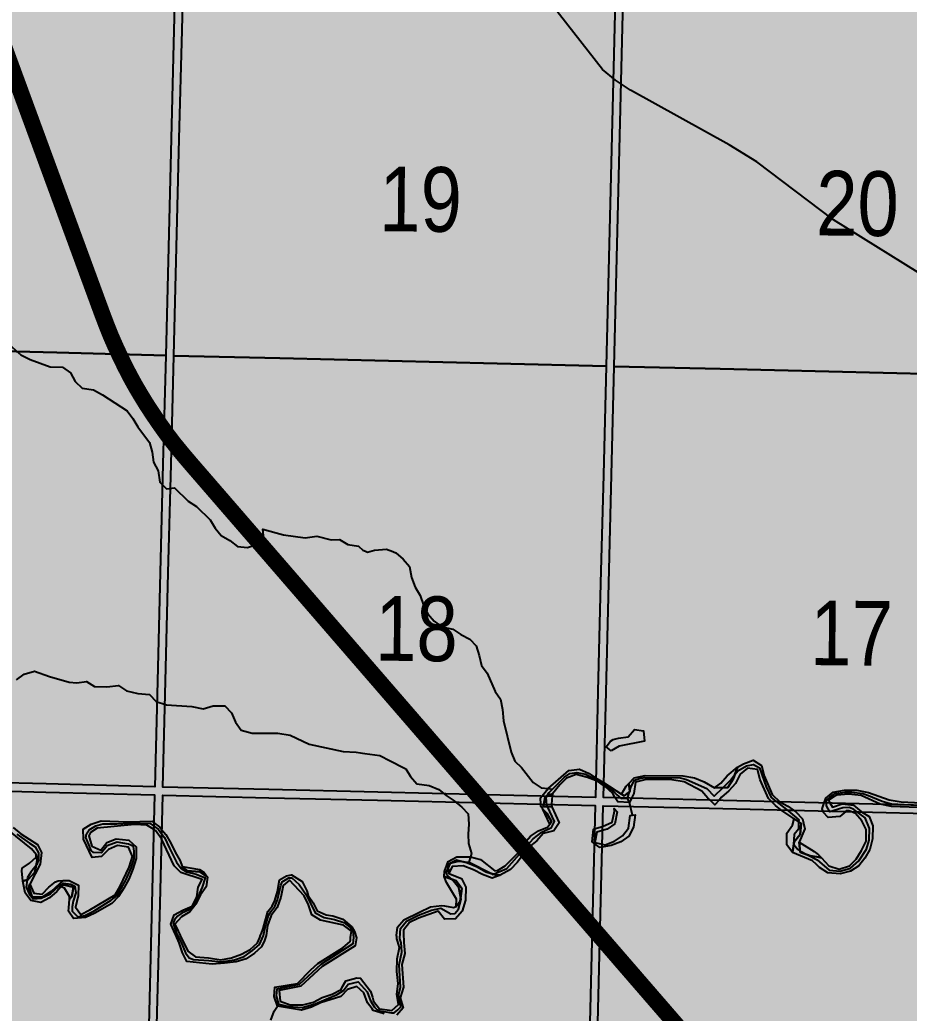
# Model space of a CAD drawing. Extents: x 406396 to 410344, y 6062839 to 6066265.
# Drawn here: x 409036.8 to 409146.5, y 6064013.3 to 6064135.7 of the extents above; entities that cross this region are included whole.
import ezdxf

# ---------------------------------------------------------------- set-up
doc = ezdxf.new("R2010")
doc.units = 0
doc.header["$LTSCALE"] = 5
doc.linetypes.add('DASHED2', pattern=[9.525, 6.35, -3.175])
for name, color, linetype in [('Quarters', 8, 'Continuous'), ('RoadSeg', 57, 'DASHED2'), ('ROUTE-MAP-HWY', 2, 'Continuous'), ('T-WATER', 160, 'Continuous')]:
    doc.layers.add(name, color=color, linetype=linetype)
doc.layers.add('ROUTE-MAP-BACKGROUND-H', color=7, linetype='Continuous', true_color=0xf0ebff)
doc.styles.add('120', font='ARIALN.TTF', dxfattribs={"height": 13})

msp = doc.modelspace()

# ---------------------------------------------------------------- hatches: boundary and pattern name
at = {"layer": 'ROUTE-MAP-BACKGROUND-H'}
h = msp.add_hatch(color=256, dxfattribs=at)
h.dxf.hatch_style = 1
h.paths.add_polyline_path([(410258.66, 6063255.58), (410260.58, 6063368.34), (410268.76, 6064233.9), (408843.43, 6064264.01), (408831.79, 6063292.96), (408823.13, 6062965.95), (408855.63, 6062965.09), (408869, 6062964.74), (410253.21, 6062935.45)])

# ---------------------------------------------------------------- linework, layer by layer
at = {"layer": 'Quarters'}
for points in [[(409054.8, 6064094.35), (409041.39, 6064094.71), (409027.99, 6064095.07), (409014.59, 6064095.42), (409001.52, 6064095.77), (409001.86, 6064109.15), (409002.2, 6064122.53), (409002.54, 6064135.91), (409002.89, 6064149.29), (409015.95, 6064148.94), (409029.35, 6064148.59), (409042.75, 6064148.23), (409056.15, 6064147.87), (409055.81, 6064134.49), (409055.47, 6064121.11), (409055.13, 6064107.73)], [(409109.09, 6064093.05), (409095.68, 6064093.37), (409082.28, 6064093.69), (409068.87, 6064094.01), (409055.8, 6064094.33), (409056.14, 6064107.71), (409056.47, 6064121.09), (409056.81, 6064134.47), (409057.15, 6064147.85), (409070.22, 6064147.53), (409083.62, 6064147.21), (409097.02, 6064146.89), (409110.42, 6064146.57), (409110.09, 6064133.19), (409109.75, 6064119.81), (409109.42, 6064106.43)], [(409163.38, 6064091.74), (409149.97, 6064092.06), (409136.57, 6064092.38), (409123.16, 6064092.71), (409110.09, 6064093.02), (409110.42, 6064106.4), (409110.76, 6064119.78), (409111.09, 6064133.16), (409111.42, 6064146.54), (409124.49, 6064146.23), (409137.89, 6064145.91), (409151.29, 6064145.58), (409164.69, 6064145.26), (409164.36, 6064131.88), (409164.03, 6064118.5), (409163.71, 6064105.12)], [(409054.8, 6064094.35), (409054.46, 6064080.97), (409054.12, 6064067.59), (409053.78, 6064054.21), (409053.45, 6064041.16), (409040.05, 6064041.52), (409026.64, 6064041.88), (409013.23, 6064042.24), (409000.16, 6064042.59), (409000.49, 6064055.63), (409000.84, 6064069.01), (409001.18, 6064082.39), (409001.52, 6064095.77), (409014.59, 6064095.42), (409027.99, 6064095.07), (409041.39, 6064094.71)], [(409109.09, 6064093.05), (409108.76, 6064079.66), (409108.42, 6064066.28), (409108.09, 6064052.9), (409107.77, 6064039.86), (409094.36, 6064040.18), (409080.95, 6064040.5), (409067.53, 6064040.83), (409054.46, 6064041.14), (409054.79, 6064054.19), (409055.12, 6064067.57), (409055.46, 6064080.95), (409055.8, 6064094.33), (409068.87, 6064094.01), (409082.28, 6064093.69), (409095.68, 6064093.37)], [(409163.38, 6064091.74), (409163.05, 6064078.36), (409162.72, 6064064.98), (409162.4, 6064051.6), (409162.08, 6064038.55), (409148.67, 6064038.87), (409135.26, 6064039.2), (409121.85, 6064039.52), (409108.77, 6064039.83), (409109.1, 6064052.88), (409109.43, 6064066.26), (409109.76, 6064079.64), (409110.09, 6064093.02), (409123.16, 6064092.71), (409136.57, 6064092.38), (409149.97, 6064092.06)], [(409052.08, 6063986.64), (409038.67, 6063987), (409025.26, 6063987.36), (409011.85, 6063987.71), (408998.77, 6063988.06), (408999.11, 6064001.44), (408999.45, 6064014.82), (408999.79, 6064028.2), (409000.14, 6064041.58), (409013.21, 6064041.23), (409026.62, 6064040.88), (409040.02, 6064040.52), (409053.43, 6064040.16), (409053.09, 6064026.78), (409052.76, 6064013.4), (409052.42, 6064000.02)], [(409106.41, 6063985.33), (409093, 6063985.66), (409079.58, 6063985.98), (409066.17, 6063986.3), (409053.08, 6063986.61), (409053.42, 6063999.99), (409053.76, 6064013.38), (409054.1, 6064026.76), (409054.43, 6064040.14), (409067.51, 6064039.82), (409080.92, 6064039.5), (409094.33, 6064039.18), (409107.74, 6064038.85), (409107.41, 6064025.47), (409107.08, 6064012.09), (409106.75, 6063998.71)], [(409160.74, 6063984.03), (409147.33, 6063984.35), (409133.91, 6063984.67), (409120.5, 6063984.99), (409107.42, 6063985.31), (409107.75, 6063998.69), (409108.08, 6064012.07), (409108.41, 6064025.45), (409108.75, 6064038.83), (409121.82, 6064038.52), (409135.23, 6064038.19), (409148.64, 6064037.87), (409162.05, 6064037.55), (409161.73, 6064024.17), (409161.4, 6064010.79), (409161.07, 6063997.41)]]:
    msp.add_lwpolyline(points, close=True, dxfattribs=at)
at = {"layer": 'RoadSeg'}
msp.add_lwpolyline([(409196.38, 6064080.02), (409195.95, 6064079.28), (409195.08, 6064079.08), (409193.39, 6064079.62), (409191.56, 6064080.62), (409183.37, 6064087.64), (409180.94, 6064089.23), (409178.51, 6064090.2), (409174.12, 6064091.23), (409168.56, 6064093.26), (409168.09, 6064093.59), (409166.6, 6064094.03), (409161.4, 6064096.16), (409159.18, 6064097.32), (409137.11, 6064111.1), (409127.69, 6064118.25), (409124.26, 6064120.35), (409112.12, 6064127.07), (409110.25, 6064128.31), (409108.66, 6064129.64), (409097.07, 6064144.45)], dxfattribs=at)
at = {"layer": 'ROUTE-MAP-HWY', "const_width": 2, "flags": 128}
msp.add_lwpolyline([(409142.83, 6063982.84), (409057.85, 6064081.06), (409056.83, 6064082.26), (409055.81, 6064083.51), (409054.91, 6064084.69), (409053.93, 6064086.07), (409053.15, 6064087.22), (409052.4, 6064088.37), (409051.66, 6064089.58), (409051.02, 6064090.67), (409050.36, 6064091.87), (409049.73, 6064093.11), (409049.16, 6064094.28), (409048.6, 6064095.48), (409048.07, 6064096.69), (409047.58, 6064097.9), (409047.01, 6064099.39), (409027.28, 6064153.12)], dxfattribs=at)
at = {"layer": 'T-WATER'}
for p, q in [((409101.94, 6064040.95), (409102.5, 6064040.88)), ((409111.97, 6064040.55), (409112.02, 6064040.7)), ((409111.73, 6064039.76), (409111.97, 6064040.55)), ((409111.98, 6064039.23), (409111.73, 6064039.76)), ((409112.34, 6064037.66), (409111.98, 6064039.23)), ((409132.99, 6064033.29), (409134, 6064032.75)), ((409092.36, 6064032.51), (409092.18, 6064031.86)), ((409089.62, 6064031.11), (409089.91, 6064031.75)), ((409091.32, 6064031.96), (409092.18, 6064031.86)), ((409068.59, 6064014.1), (409068.76, 6064014.35))]:
    msp.add_line(p, q, dxfattribs=at)
for points in [[(409035.17, 6064096.02), (409036.92, 6064094.42), (409038.08, 6064093.87), (409040.56, 6064092.97), (409042.06, 6064092.9), (409043.04, 6064092.21), (409043.64, 6064091.15), (409044.49, 6064090.33), (409045.9, 6064090.12), (409046.99, 6064089.52), (409050.06, 6064087.55), (409050.76, 6064086.59), (409051.36, 6064085.54), (409052.78, 6064083.63), (409053.14, 6064082.44), (409053.28, 6064081.21), (409053.87, 6064080.13), (409054.07, 6064078.74), (409054.89, 6064077.91), (409055.88, 6064078.03), (409057.55, 6064076.39), (409058.6, 6064075.75), (409060.28, 6064074.1), (409060.89, 6064073.08), (409061.64, 6064072.16), (409062.7, 6064071.55), (409063.64, 6064070.8), (409064.88, 6064070.67), (409066.08, 6064071.09), (409066.91, 6064071.77), (409066.79, 6064072.94), (409069.33, 6064072.26), (409071.98, 6064071.89), (409073.42, 6064072.06), (409075.18, 6064071.62), (409076.22, 6064071.65), (409077.26, 6064071.05), (409078.56, 6064070.83), (409079.1, 6064070.37), (409079.42, 6064070.23), (409079.69, 6064070.12), (409079.96, 6064070.19), (409080.54, 6064070.35), (409082, 6064070.48), (409082.33, 6064070.35), (409082.6, 6064070.25)], [(409082.6, 6064070.25), (409082.87, 6064070.15), (409083.18, 6064070.03), (409084.07, 6064069.25), (409084.84, 6064068.34), (409085.11, 6064066.99), (409085.56, 6064065.79), (409086.18, 6064064.74), (409086.6, 6064063.55), (409087.13, 6064062.49), (409087.91, 6064061.61), (409088.83, 6064060.88), (409090.19, 6064060.61), (409091.17, 6064059.95), (409092.29, 6064059.39), (409093.07, 6064058.55), (409093.45, 6064057.37), (409093.73, 6064056.11), (409094.44, 6064055.18), (409095.42, 6064052.93), (409096.07, 6064051.98), (409096.33, 6064050.69), (409096.43, 6064049.29), (409097.4, 6064045.44), (409097.85, 6064044.33), (409098.67, 6064043.53), (409100.1, 6064041.69), (409101.07, 6064041.04), (409101.94, 6064040.95)], [(409036.41, 6064054.36), (409037.36, 6064055.06), (409038.63, 6064055.42), (409040.49, 6064054.78), (409042.88, 6064054.06), (409043.85, 6064053.97), (409045.03, 6064054.17), (409046, 6064053.52), (409047.54, 6064053.48), (409048.97, 6064053.67), (409049.95, 6064053), (409051.36, 6064052.69), (409052.81, 6064052.55), (409053.63, 6064051.69), (409054.91, 6064051.26), (409058.01, 6064051.08), (409059.42, 6064050.79), (409060.65, 6064051.17), (409062.1, 6064051.17), (409062.9, 6064050.29), (409063.41, 6064049.15), (409064.09, 6064048.16), (409065.47, 6064047.8), (409068.64, 6064047.78), (409070.15, 6064047.54), (409072.5, 6064046.44), (409076.68, 6064045.54), (409078.26, 6064045.43), (409078.8, 6064045.35), (409079.07, 6064045.32), (409079.34, 6064045.28), (409081.2, 6064045.02), (409081.69, 6064044.77), (409081.96, 6064044.63)], [(409036.01, 6064036.14), (409036.94, 6064035.38), (409039, 6064034.05), (409039.49, 6064033.08), (409039.34, 6064031.64), (409038.04, 6064029.16), (409037.93, 6064028.82), (409038.32, 6064027.57), (409039.66, 6064027.59), (409040.66, 6064028.26), (409042.14, 6064029.6), (409042.91, 6064029.6), (409044.04, 6064029.03), (409044.01, 6064027.72), (409043.68, 6064026.33), (409044.34, 6064025.42), (409045.45, 6064025.99), (409048.57, 6064027.85), (409049.2, 6064028.9), (409050.28, 6064031.25), (409050.7, 6064032.56), (409050.22, 6064033.71), (409048.86, 6064033.94), (409047.73, 6064033.43), (409046.88, 6064032.59), (409045.73, 6064032.45), (409044.67, 6064034.69), (409044.64, 6064035.93), (409045.62, 6064036.57), (409046.85, 6064036.95), (409050.05, 6064036.86), (409053.11, 6064036.93), (409053.31, 6064036.77), (409054.06, 6064036.19), (409054.29, 6064035.91), (409054.81, 6064035.27), (409055.45, 6064034.22), (409055.97, 6064033.09), (409056.58, 6064032.03), (409056.83, 6064031.32), (409057.46, 6064030.79), (409059.02, 6064030.68), (409059.94, 6064030.02), (409059.77, 6064028.84), (409059.08, 6064027.84), (409058.52, 6064026.68), (409057.77, 6064025.74), (409056.73, 6064025.13), (409055.92, 6064024.24), (409056.34, 6064023.38), (409056.46, 6064023.11), (409056.46, 6064023.11), (409056.59, 6064022.84), (409057.52, 6064020.9), (409058.46, 6064020.19), (409060.09, 6064020.08), (409061.58, 6064019.82), (409062.93, 6064020.09), (409064.13, 6064020.52), (409065.2, 6064021.12), (409066.1, 6064021.91), (409066.39, 6064022.59), (409066.5, 6064022.85), (409066.5, 6064022.86), (409066.6, 6064023.13), (409066.8, 6064023.68), (409067.37, 6064025.79), (409067.94, 6064026.43), (409068.24, 6064027.14), (409068.6, 6064028.24), (409068.82, 6064029.68), (409069.69, 6064030.19), (409070.29, 6064030.3), (409071.64, 6064029.47), (409072.18, 6064028.34), (409072.37, 6064027.78), (409072.98, 6064026.84), (409073.46, 6064025.87), (409074.58, 6064025.39), (409075.42, 6064025.26), (409076.63, 6064024.83), (409077.75, 6064023.88), (409078.08, 6064023.32), (409078.32, 6064022.56), (409078.28, 6064022.29), (409078.17, 6064021.55), (409074.08, 6064019.02), (409071.47, 6064016.59), (409068.77, 6064016.04), (409068.9, 6064014.72), (409070.13, 6064014.29), (409071.7, 6064014.29), (409073.01, 6064014.62), (409074.1, 6064015.19), (409075.32, 6064015.61), (409076.42, 6064016.16), (409076.61, 6064016.55), (409077.02, 6064017.25), (409078.38, 6064017.61), (409078.82, 6064017.58), (409080.06, 6064015.96), (409080.28, 6064015.23), (409080.43, 6064014.72), (409081.15, 6064013.79), (409081.19, 6064013.78), (409082.67, 6064013.56), (409083.48, 6064014.33), (409083.28, 6064015.56), (409083.44, 6064016.91), (409083.31, 6064018.39), (409083.35, 6064019.95), (409083.62, 6064021.36), (409083.37, 6064022.17), (409083.29, 6064022.43), (409083.28, 6064022.7), (409083.27, 6064022.82), (409083.36, 6064023.86), (409084.15, 6064024.76), (409086.07, 6064025.72), (409087.46, 6064026.36), (409088.84, 6064026.52), (409089.18, 6064026.48), (409090.27, 6064026.3), (409090.6, 6064026.41), (409091.09, 6064027.07), (409091.29, 6064028.61), (409090.62, 6064029.59), (409089.11, 6064030.11), (409089.15, 6064030.71), (409089.61, 6064031.96), (409090.68, 6064032.54), (409092.36, 6064032.51), (409093.59, 6064032.2), (409095.37, 6064030.79), (409095.7, 6064030.85), (409096.67, 6064031.41), (409098.15, 6064032.94), (409098.99, 6064034.18), (409099.77, 6064035.06), (409100.77, 6064035.75), (409101.86, 6064036.2), (409102.15, 6064036.54), (409102.38, 6064036.88), (409101.79, 6064037.93), (409101.28, 6064038.41), (409101.06, 6064038.74), (409101.05, 6064039.04), (409101.02, 6064039.82), (409101.2, 6064040.04), (409101.94, 6064040.95), (409104.5, 6064043.17), (409105.83, 6064043.36), (409107, 6064042.82), (409107.79, 6064042.27), (409108.78, 6064041.7), (409111, 6064040.24), (409111.33, 6064040.04), (409112.03, 6064040.6), (409111.89, 6064041.59), (409112.57, 6064042.27), (409113.89, 6064042.57), (409118.54, 6064042.53), (409119.99, 6064042.29), (409121.2, 6064041.79), (409122.45, 6064041.04), (409124.09, 6064041.09), (409124.78, 6064042.11), (409125.31, 6064043.57), (409126.05, 6064043.99), (409127.24, 6064044.45), (409128.25, 6064043.81), (409128.59, 6064042.53), (409129.57, 6064040.23), (409130.53, 6064039.33), (409131.5, 6064038.78), (409132.19, 6064038.29), (409132.48, 6064038.08), (409133.31, 6064037.23), (409133.61, 6064035.98), (409132.91, 6064034.35), (409133, 6064033.12), (409134.25, 6064032.66), (409135.06, 6064032.52), (409135.63, 6064032.41), (409136.55, 6064031.42), (409137.83, 6064031.02), (409139.09, 6064031.42), (409139.93, 6064032.25), (409140.6, 6064033.31), (409141.15, 6064034.48), (409141.17, 6064035.89), (409140.62, 6064036.99), (409139.85, 6064037.88), (409139.25, 6064038.12), (409139.04, 6064038.2), (409138.71, 6064038.21), (409138.63, 6064038.13), (409137.91, 6064037.52), (409136.48, 6064037.38), (409135.87, 6064038.04), (409135.83, 6064038.2), (409135.75, 6064038.47), (409135.99, 6064039.2), (409136.17, 6064039.76), (409137.1, 6064040.52), (409138.47, 6064040.76), (409140.02, 6064040.77), (409141.44, 6064040.45), (409143.98, 6064039.57), (409145.48, 6064039.32), (409150.4, 6064039.08)], [(409081.96, 6064044.63), (409082.23, 6064044.49), (409084.42, 6064043.37), (409084.98, 6064042.42), (409085.76, 6064041.53), (409087.28, 6064041.33), (409088.47, 6064040.84), (409089.38, 6064040.08), (409090.38, 6064039.42), (409091.29, 6064038.67), (409092.1, 6064037.83), (409092.16, 6064036.54), (409092.07, 6064035.34), (409092.11, 6064034.17), (409092.5, 6064032.95), (409092.36, 6064032.51)], [(409147.51, 6064038.6), (409144.26, 6064038.72), (409142.89, 6064039.04), (409140.54, 6064040.09), (409138.99, 6064040.25), (409137.54, 6064040.15), (409137.21, 6064039.96), (409136.5, 6064039.5), (409136.69, 6064039.19), (409137, 6064038.65), (409138.19, 6064039.07), (409139.58, 6064038.9), (409140.6, 6064038.09), (409141.54, 6064037.49), (409141.99, 6064036.34), (409141.95, 6064034.76), (409141.62, 6064033.43), (409141, 6064032.35), (409140.25, 6064031.43), (409139.24, 6064030.78), (409137.97, 6064030.42), (409136.44, 6064030.57), (409135.42, 6064031.23), (409135.03, 6064031.58), (409134.53, 6064032.04), (409132.08, 6064033.08), (409132.27, 6064034.36), (409133.03, 6064035.28), (409133.15, 6064036.64), (409132.26, 6064037.22), (409130.63, 6064038.33), (409129.96, 6064038.88), (409129.47, 6064039.36), (409129.12, 6064039.71), (409128.1, 6064042.01), (409127.74, 6064043.29), (409126.52, 6064043.46), (409125.61, 6064042.71), (409125.04, 6064041.56), (409124.24, 6064040.65), (409123.33, 6064039.87), (409123.02, 6064039.51), (409122.51, 6064038.93), (409121.88, 6064039.54), (409121.65, 6064039.77), (409120.89, 6064040.61), (409118.7, 6064041.8), (409117.19, 6064042.02), (409114.02, 6064042.08), (409112.73, 6064041.75), (409112.51, 6064040.36), (409112.24, 6064039.77), (409111.98, 6064039.23), (409110.52, 6064039.31), (409110.23, 6064039.82), (409109.91, 6064040.36), (409109.04, 6064041.16), (409108.77, 6064041.34), (409108.02, 6064041.86), (409107.78, 6064041.95), (409106.79, 6064042.33), (409105.4, 6064042.69), (409104.23, 6064042.22), (409103.37, 6064041.41), (409102.49, 6064040.3), (409101.82, 6064040.02), (409101.59, 6064039.93), (409101.4, 6064039.03), (409101.34, 6064038.72), (409102.42, 6064038.71), (409103.31, 6064036.72), (409102.64, 6064035.72), (409101.33, 6064035.42), (409100.57, 6064034.49), (409099.62, 6064033.77), (409098.14, 6064031.85), (409097.32, 6064030.97), (409096.03, 6064030.28), (409095.59, 6064030.29), (409094.25, 6064030.66), (409093.2, 6064031.28), (409092.01, 6064031.79), (409090.64, 6064032.13), (409089.57, 6064031.58), (409089.69, 6064030.48), (409091.25, 6064029.86), (409091.8, 6064028.77), (409091.77, 6064027.2), (409091.33, 6064025.84), (409090.52, 6064024.88), (409089.16, 6064024.85), (409088.41, 6064025.82), (409085.96, 6064024.97), (409084.86, 6064024.42), (409084.12, 6064023.48), (409084.13, 6064022.68), (409084.14, 6064022.41), (409084.14, 6064022.15), (409084.14, 6064021.96), (409084.3, 6064020.59), (409083.91, 6064019.25), (409084.11, 6064016.44), (409083.7, 6064015.15), (409084.08, 6064013.89), (409083.3, 6064012.99)], [(409124.98, 6064042.68), (409125.33, 6064043.12), (409126.42, 6064043.76), (409127.27, 6064043.92), (409128.02, 6064043.49), (409128.82, 6064041.15), (409129.46, 6064039.84), (409131.56, 6064038.19), (409132.84, 6064037.08), (409132.83, 6064036.85)], [(409102.5, 6064040.88), (409103.98, 6064042.35), (409104.63, 6064042.82), (409105.49, 6064042.94), (409106.57, 6064042.72), (409108.21, 6064041.89), (409109.19, 6064041.24), (409110.19, 6064040.42), (409110.43, 6064040.19)], [(409112.02, 6064040.7), (409112.13, 6064041.07), (409112.37, 6064041.63), (409112.61, 6064042), (409113.22, 6064042.19), (409113.86, 6064042.32), (409118.23, 6064042.27), (409118.71, 6064042.13), (409119, 6064042.08), (409121.5, 6064040.96), (409122.43, 6064040.03), (409123.51, 6064041.08)], [(409123.51, 6064041.08), (409124.43, 6064041.97), (409124.98, 6064042.68)], [(409101.77, 6064040), (409102.09, 6064040.47), (409102.5, 6064040.88)], [(409101.88, 6064038.72), (409101.78, 6064038.92), (409101.69, 6064039.88), (409101.77, 6064040)], [(409110.43, 6064040.19), (409110.96, 6064039.71), (409111.73, 6064039.76)], [(409134, 6064032.75), (409135.13, 6064032.15), (409136.59, 6064030.9), (409137.97, 6064030.77), (409139.22, 6064031.14), (409140.26, 6064032.02), (409141.19, 6064033.46), (409141.54, 6064034.57), (409141.57, 6064036.04), (409141.03, 6064037.32), (409139.62, 6064038.35), (409139.09, 6064038.62), (409138.27, 6064038.57), (409136.67, 6064038.06), (409136.27, 6064038.81), (409136.25, 6064039.39), (409136.36, 6064039.62), (409136.73, 6064039.95), (409137.35, 6064040.35), (409138.57, 6064040.52), (409139.4, 6064040.52), (409140.73, 6064040.36), (409141.43, 6064040.09), (409143.15, 6064039.38), (409144.29, 6064039.08), (409148.21, 6064038.87)], [(409095.23, 6064030.39), (409096.85, 6064031.09), (409098.69, 6064033.17), (409100.09, 6064034.73), (409101.18, 6064035.59), (409102.37, 6064036.13), (409102.74, 6064036.88), (409101.88, 6064038.72)], [(409081.74, 6064013.17), (409081.18, 6064013.35), (409080.38, 6064013.59), (409080.24, 6064013.78), (409079.66, 6064014.54), (409079.21, 6064015.74), (409078.35, 6064016.55), (409077.21, 6064016.17), (409076.38, 6064015.31), (409073.89, 6064014.52), (409072.79, 6064013.99), (409071.53, 6064013.61), (409068.59, 6064014.1), (409068.16, 6064015.29), (409068.25, 6064016.45), (409071.03, 6064016.9), (409072.69, 6064018.6), (409073.57, 6064019.39), (409076.64, 6064021.31), (409077.55, 6064022.07), (409077.57, 6064022.31), (409077.6, 6064022.57), (409077.63, 6064022.85), (409077.69, 6064023.36), (409076.73, 6064024.1), (409073.89, 6064024.71), (409072.83, 6064025.37), (409072.41, 6064026.6), (409071.88, 6064027.73), (409070.06, 6064029.64), (409069.27, 6064028.98), (409068.98, 6064027.57), (409068.55, 6064026.29), (409067.82, 6064025.31), (409067.34, 6064024.08), (409067.22, 6064023.11), (409067.19, 6064022.84), (409067.19, 6064022.84), (409067.09, 6064022.57), (409066.96, 6064022.2), (409066.6, 6064021.44), (409065.73, 6064020.64), (409064.73, 6064019.96), (409063.48, 6064019.58), (409062.04, 6064019.4), (409060.53, 6064019.3), (409057.42, 6064019.61), (409056.88, 6064020.71), (409056.45, 6064021.92), (409056.04, 6064022.85), (409055.92, 6064023.12), (409055.92, 6064023.12), (409055.8, 6064023.39), (409055.44, 6064024.21), (409055.84, 6064025.36), (409056.89, 6064025.97), (409058.08, 6064026.44), (409058.64, 6064027.59), (409058.82, 6064028.77), (409059.28, 6064029.75), (409056.67, 6064030.59), (409055.84, 6064031.43), (409054.26, 6064034.73), (409053.56, 6064035.79), (409053.29, 6064035.96), (409052.49, 6064036.43), (409050.94, 6064036.52), (409046.36, 6064036.07), (409045.51, 6064035.52), (409045.32, 6064035.11), (409045.7, 6064033.86), (409046.79, 6064033.36), (409047.52, 6064034.3), (409048.7, 6064034.74), (409050.26, 6064034.6), (409051.15, 6064033.78), (409051.15, 6064032.34), (409050.76, 6064031), (409050.24, 6064029.78), (409049.65, 6064028.65), (409048.98, 6064027.64), (409048.16, 6064026.77), (409046.04, 6064025.57), (409044.9, 6064025.06), (409043.45, 6064024.92), (409042.81, 6064025.84), (409042.87, 6064026.26), (409042.95, 6064027.29), (409043.22, 6064027.62), (409043.41, 6064028.79), (409042.18, 6064029.06), (409041.85, 6064028.85), (409041.36, 6064028.26), (409040.49, 6064027.47), (409039.41, 6064026.88), (409038.17, 6064027.13), (409037.47, 6064028.09), (409037.18, 6064029.52), (409037.86, 6064029.74), (409038.66, 6064030.63), (409038.95, 6064032.08), (409038.83, 6064032.8), (409038.26, 6064033.52), (409035.46, 6064035.79)], [(409037.73, 6064029.7), (409037.61, 6064028.8), (409037.97, 6064027.95), (409038.46, 6064027.37), (409039.46, 6064027.43), (409040.6, 6064027.95), (409041.59, 6064028.86), (409042.18, 6064029.3), (409043.11, 6064029.15), (409043.61, 6064028.92), (409043.72, 6064028.1), (409043.37, 6064027.05), (409043.26, 6064026.35), (409043.26, 6064025.85), (409043.96, 6064025.14), (409044.3, 6064025.2), (409044.84, 6064025.29), (409045.99, 6064025.89), (409048.07, 6064027.17), (409048.82, 6064027.77), (409049.89, 6064029.65), (409050.55, 6064031.15), (409050.89, 6064032.34), (409050.89, 6064033.24), (409050.81, 6064033.8), (409050.49, 6064033.97), (409050.21, 6064034.1), (409048.82, 6064034.34), (409047.6, 6064033.87), (409046.87, 6064033.02), (409045.89, 6064033.08), (409045.61, 6064033.33), (409045.31, 6064034.06), (409044.95, 6064034.93), (409045.03, 6064035.38), (409045.37, 6064035.85), (409046.2, 6064036.34), (409047.03, 6064036.59), (409048.78, 6064036.61), (409050.31, 6064036.67), (409051.63, 6064036.67), (409052.88, 6064036.63), (409053.86, 6064035.95), (409054.65, 6064034.91), (409055.27, 6064033.59), (409056.14, 6064031.89), (409056.72, 6064031.08), (409057.35, 6064030.67), (409058.54, 6064030.38), (409059.65, 6064029.95), (409059.31, 6064028.8), (409058.98, 6064028.05), (409058.76, 6064027.48), (409058.45, 6064026.87), (409058.15, 6064026.4), (409057.79, 6064026.05), (409056.8, 6064025.58), (409056.24, 6064025.23), (409055.88, 6064024.78), (409055.71, 6064024.31), (409056.14, 6064023.11)], [(409132.83, 6064036.85), (409132.81, 6064035.96), (409132.3, 6064035.29), (409132.2, 6064034.07), (409132.22, 6064034.04)], [(409036.46, 6064035.31), (409038, 6064034.2), (409038.7, 6064033.76), (409039.13, 6064033.04), (409039.11, 6064032.14), (409038.93, 6064031.58), (409038.83, 6064031.45)], [(409132.22, 6064034.04), (409132.73, 6064033.43), (409132.99, 6064033.29)], [(409038.83, 6064031.45), (409038.17, 6064030.64), (409037.76, 6064029.97), (409037.73, 6064029.7)], [(409089.98, 6064029.81), (409089.44, 6064030.32), (409089.42, 6064030.66), (409089.62, 6064031.11)], [(409089.91, 6064031.75), (409089.91, 6064031.76), (409089.92, 6064031.76)], [(409089.92, 6064031.76), (409090.89, 6064032.01), (409091.32, 6064031.96)], [(409092.18, 6064031.86), (409092.2, 6064031.86), (409094.97, 6064030.46)], [(409066.86, 6064022.84), (409067.14, 6064024.17), (409067.48, 6064025.28), (409067.81, 6064025.82), (409068.24, 6064026.39), (409068.57, 6064027.22), (409068.88, 6064028.45), (409068.99, 6064029.01), (409069.15, 6064029.45), (409069.97, 6064029.96), (409070.36, 6064029.94), (409071.26, 6064029.12), (409072.14, 6064027.8), (409073.21, 6064025.61), (409074.33, 6064025.03), (409075.61, 6064024.79), (409076.75, 6064024.44), (409077.59, 6064023.79), (409077.87, 6064023.35), (409077.97, 6064022.57)], [(409091.16, 6064027.65), (409090.94, 6064028.7), (409090.3, 6064029.51), (409089.98, 6064029.81)], [(409094.97, 6064030.46), (409095.17, 6064030.36), (409095.23, 6064030.39)], [(409083.68, 6064022.42), (409083.72, 6064023.16), (409083.75, 6064023.7), (409084.48, 6064024.6), (409085.96, 6064025.32), (409087.55, 6064025.94), (409088.7, 6064026.19), (409089.97, 6064025.52), (409090.44, 6064025.56), (409090.9, 6064026.07), (409091.24, 6064027.3), (409091.16, 6064027.65)], [(409056.14, 6064023.11), (409056.74, 6064021.9), (409057.25, 6064020.71), (409057.68, 6064020.07), (409058.21, 6064019.86), (409060.13, 6064019.74), (409061.61, 6064019.58), (409063.27, 6064019.81), (409064.46, 6064020.24), (409065.49, 6064020.96), (409066.36, 6064021.71), (409066.86, 6064022.84)], [(409077.97, 6064022.57), (409077.87, 6064021.79), (409073.91, 6064019.25), (409071.26, 6064016.78), (409068.49, 6064016.23), (409068.41, 6064015.37), (409068.7, 6064014.36), (409068.76, 6064014.35)], [(409081.18, 6064013.55), (409081.93, 6064013.42), (409082.65, 6064013.28), (409082.98, 6064013.3), (409083.42, 6064013.65), (409083.69, 6064013.96), (409083.79, 6064014.08), (409083.52, 6064015.13), (409083.53, 6064015.59), (409083.76, 6064016.45), (409083.6, 6064019.21), (409083.9, 6064020.76), (409083.88, 6064021.41), (409083.81, 6064021.93), (409083.68, 6064022.42)], [(409068.76, 6064014.35), (409069.97, 6064014.06), (409071.62, 6064013.96), (409073.23, 6064014.42), (409075.92, 6064015.55), (409076.71, 6064016.04), (409077.31, 6064016.84), (409078.54, 6064017.13), (409079.64, 6064015.88), (409080.05, 6064014.79), (409080.52, 6064014), (409080.84, 6064013.7), (409081.18, 6064013.55)], [(409067.77, 6064012.4), (409068.18, 6064013.48), (409068.59, 6064014.1)]]:
    msp.add_lwpolyline(points, dxfattribs=at)
for points in [[(409109.7, 6064045.6), (409109.12, 6064046.1), (409109.65, 6064046.81), (409109.98, 6064046.99), (409110.64, 6064047.18), (409111.8, 6064047.34), (409112.58, 6064048.23), (409113.7, 6064048.08), (409113.84, 6064046.81), (409110.71, 6064046.18), (409109.7, 6064045.6)], [(409125.31, 6064043.57), (409124.78, 6064042.11), (409124.09, 6064041.09), (409122.45, 6064041.04), (409123.23, 6064041.62), (409124.01, 6064042.54), (409125.31, 6064043.57)], [(409111.89, 6064041.59), (409112.03, 6064040.6), (409111.33, 6064040.04), (409111, 6064040.24), (409111.57, 6064041.25), (409111.89, 6064041.59)], [(409102.49, 6064040.3), (409102.46, 6064040.01), (409102.36, 6064039.01), (409102.42, 6064038.71), (409101.34, 6064038.72), (409101.4, 6064039.03), (409101.59, 6064039.93), (409101.82, 6064040.02), (409102.49, 6064040.3)], [(409102.15, 6064036.54), (409101.28, 6064038.41), (409101.79, 6064037.93), (409102.38, 6064036.88), (409102.15, 6064036.54)], [(409108.33, 6064033.67), (409107.59, 6064034.22), (409107.38, 6064034.38), (409107.54, 6064035.94), (409107.64, 6064035.97), (409108.65, 6064036.29), (409109.86, 6064036.81), (409110.13, 6064038.18), (409110.1, 6064038.51), (409110.45, 6064038.08), (409110.18, 6064036.61), (409109.21, 6064035.93), (409108.64, 6064035.77), (409107.94, 6064035.58), (409107.69, 6064034.3), (409108.59, 6064034.08), (409108.98, 6064033.99), (409110.13, 6064034.47), (409111.13, 6064035.12), (409111.86, 6064036.08), (409112.07, 6064037.63), (409112.66, 6064037.7), (409112.46, 6064036.17), (409111.89, 6064035.06), (409110.92, 6064034.37), (409109.7, 6064033.93), (409108.58, 6064033.72), (409108.33, 6064033.67)], [(409132.26, 6064037.22), (409133.15, 6064036.64), (409133.03, 6064035.28), (409132.27, 6064034.36), (409132.08, 6064033.08), (409131.37, 6064033.99), (409131.36, 6064035.46), (409132.07, 6064036.44), (409132.26, 6064037.22)], [(409135.63, 6064032.41), (409135.06, 6064032.52), (409134.25, 6064032.66), (409133, 6064033.12), (409132.91, 6064034.35), (409134.76, 6064033.2), (409135.07, 6064032.95), (409135.29, 6064032.78), (409135.63, 6064032.41)], [(409038.83, 6064032.8), (409038.95, 6064032.08), (409038.66, 6064030.63), (409037.86, 6064029.74), (409037.18, 6064029.52), (409037.05, 6064030.81), (409037.09, 6064031.14), (409038.01, 6064031.73), (409038.81, 6064032.47), (409038.83, 6064032.8)], [(409096.03, 6064030.28), (409095.06, 6064029.92), (409093.85, 6064030.37), (409092.73, 6064030.94), (409091.46, 6064031.4), (409090.11, 6064031.32), (409089.69, 6064030.48), (409089.57, 6064031.58), (409090.64, 6064032.13), (409092.01, 6064031.79), (409093.2, 6064031.28), (409094.25, 6064030.66), (409095.59, 6064030.29), (409096.03, 6064030.28)], [(409059.94, 6064030.02), (409059.02, 6064030.68), (409057.46, 6064030.79), (409056.83, 6064031.32), (409058.96, 6064030.96), (409059.54, 6064030.61), (409059.94, 6064030.02)], [(409042.14, 6064029.6), (409040.66, 6064028.26), (409039.66, 6064027.59), (409038.32, 6064027.57), (409037.93, 6064028.82), (409038.04, 6064029.16), (409038.54, 6064028.06), (409039.57, 6064027.93), (409040.38, 6064028.77), (409041.22, 6064029.44), (409041.56, 6064029.59), (409042.14, 6064029.6)], [(409090.6, 6064026.41), (409090.65, 6064027.32), (409089.41, 6064029.38), (409089.11, 6064030.11), (409090.62, 6064029.59), (409091.29, 6064028.61), (409091.09, 6064027.07), (409090.6, 6064026.41)], [(409042.95, 6064027.29), (409042.95, 6064027.64), (409042.33, 6064028.67), (409041.85, 6064028.85), (409042.18, 6064029.06), (409043.41, 6064028.79), (409043.22, 6064027.62), (409042.95, 6064027.29)]]:
    msp.add_lwpolyline(points, close=True, dxfattribs=at)

# ---------------------------------------------------------------- texts
at = {"layer": 'RoadSeg', "style": '120'}
for s, p in [('19', (409081.11, 6064109.69)), ('20', (409134.97, 6064109.17)), ('18', (409080.6, 6064056.73)), ('17', (409134.23, 6064056.18))]:
    msp.add_text(s, height=7.978, rotation=359.4504, dxfattribs=at).set_placement(p)

doc.saveas('drawing.dxf')
